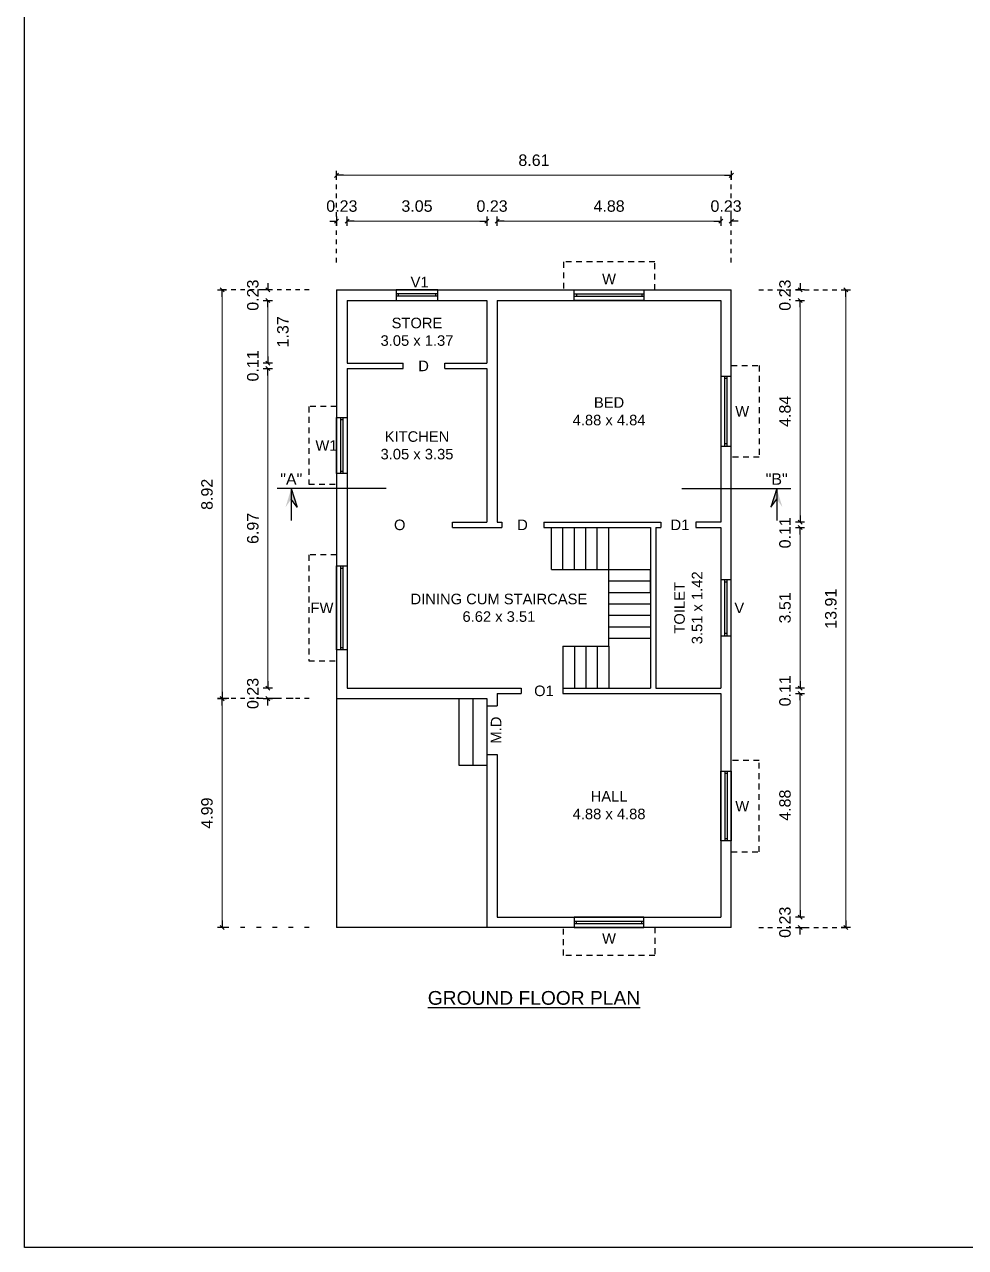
# Model space of a CAD drawing. Header units: metres. Extents: x 1126 to 1595, y 117 to 472.
# Drawn here: x 1288.61 to 1309.14, y 413 to 439.67 of the extents above; entities that cross this region are included whole.
import ezdxf
from ezdxf.enums import TextEntityAlignment as Align

# ---------------------------------------------------------------- set-up
doc = ezdxf.new("R2010")
doc.units = ezdxf.units.M
doc.linetypes.add('DOT', pattern=[0.25, 0, -0.25])
doc.linetypes.add('HIDDEN', pattern=[9.525, 6.35, -3.175])
for name, color, linetype in [('Sunshade', 8, 'HIDDEN'), ('TEXT', 7, 'Continuous'), ('Ventilator', 7, 'HIDDEN'), ('Window', 7, 'Continuous')]:
    doc.layers.add(name, color=color, linetype=linetype)
doc.styles.add('ARIAL', font='arial.ttf')
doc.styles.get("Standard").update_dxf_attribs({"font": 'arial.ttf', "height": 0.23})
doc.dimstyles.new('FLOOR DIM', dxfattribs={"dimtxt": 0.2, "dimasz": 0.05, "dimexe": 0.075, "dimexo": 0.3, "dimgap": 0.025, "dimtad": 0, "dimzin": 3, "dimdsep": 46, "dimtxsty": 'ARIAL', "dimblk": 'JM1', "dimcen": -0.09, "dimclrd": 5, "dimclre": 250, "dimclrt": 3, "dimazin": 0, "dimtfac": 0.65, "dimtix": 1, "dimtofl": 0, "dimtmove": 0, "dimatfit": 2, "dimfxl": 0, "dimfrac": 1, "dimtolj": 1, "dimlwd": 18, "dimlwe": -1, "dimarcsym": 0})

# ---------------------------------------------------------------- blocks, each defined once
blk = doc.blocks.new('JM1')
at = {"color": 2}
for p, q in [((-3, 0), (0, 0)), ((-0.88, -0.88), (0.88, 0.88)), ((0, 2), (0, -2))]:
    blk.add_line(p, q, dxfattribs=at)
blk = doc.blocks.new('*D586')
at = {"color": 5, "lineweight": 18}
for p, q in [((1295.373, 435.383), (1295.323, 435.383)), ((1295.702, 435.383), (1295.752, 435.383))]:
    blk.add_line(p, q, dxfattribs=at)
at = {"layer": 'Defpoints', "color": 0}
for p in [(1295.423, 435.383), (1295.423, 433.883), (1295.652, 433.654)]:
    blk.add_point(p, dxfattribs=at)
at = {"color": 5, "lineweight": 18, "xscale": 0.05, "yscale": 0.05, "zscale": 0.05}
blk.add_blockref('JM1', (1295.423, 435.383), dxfattribs=at)
at = {"color": 5, "lineweight": 18, "xscale": 0.05, "yscale": 0.05, "zscale": 0.05, "rotation": 180}
blk.add_blockref('JM1', (1295.652, 435.383), dxfattribs=at)
at = {"color": 3, "insert": (1295.537, 435.711), "char_height": 0.25, "attachment_point": 5, "style": 'ARIAL'}
blk.add_mtext('\\A1;0.23', dxfattribs=at)
blk = doc.blocks.new('*D587')
at = {"color": 250, "linetype": 'DOT', "ltscale": 0.25}
for p, q in [((1294.823, 433.883), (1292.848, 433.883)), ((1294.823, 424.968), (1292.848, 424.968))]:
    blk.add_line(p, q, dxfattribs=at)
at = {"color": 5, "lineweight": 18, "ltscale": 0.25}
blk.add_line((1292.923, 433.833), (1292.923, 425.018), dxfattribs=at)
at = {"layer": 'Defpoints', "color": 0, "linetype": 'ByBlock', "ltscale": 0.25}
for p in [(1295.423, 433.883), (1292.923, 424.968), (1295.423, 424.968)]:
    blk.add_point(p, dxfattribs=at)
at = {"color": 5, "linetype": 'ByBlock', "lineweight": 18, "ltscale": 0.25, "xscale": 0.05, "yscale": 0.05, "zscale": 0.05}
for p, rotation in [((1292.923, 433.883), 90), ((1292.923, 424.968), 270)]:
    blk.add_blockref('JM1', p, dxfattribs=dict(at, rotation=rotation))
at = {"color": 3, "linetype": 'ByBlock', "ltscale": 0.25, "insert": (1292.595, 429.425), "char_height": 0.25, "attachment_point": 5, "rotation": 90, "style": 'ARIAL'}
blk.add_mtext('\\A1;8.92', dxfattribs=at)
blk = doc.blocks.new('*D588')
at = {"color": 250, "linetype": 'DOT', "ltscale": 0.25}
for p, q in [((1295.423, 434.483), (1295.423, 436.458)), ((1304.034, 434.483), (1304.034, 436.458))]:
    blk.add_line(p, q, dxfattribs=at)
at = {"color": 5, "lineweight": 18, "ltscale": 0.25}
blk.add_line((1295.473, 436.383), (1303.984, 436.383), dxfattribs=at)
at = {"layer": 'Defpoints', "color": 0, "linetype": 'ByBlock', "ltscale": 0.25}
for p in [(1304.034, 436.383), (1295.423, 433.883), (1304.034, 433.883)]:
    blk.add_point(p, dxfattribs=at)
at = {"color": 5, "linetype": 'ByBlock', "lineweight": 18, "ltscale": 0.25, "xscale": 0.05, "yscale": 0.05, "zscale": 0.05, "rotation": 180}
blk.add_blockref('JM1', (1295.423, 436.383), dxfattribs=at)
at = {"color": 5, "linetype": 'ByBlock', "lineweight": 18, "ltscale": 0.25, "xscale": 0.05, "yscale": 0.05, "zscale": 0.05}
blk.add_blockref('JM1', (1304.034, 436.383), dxfattribs=at)
at = {"color": 3, "linetype": 'ByBlock', "ltscale": 0.25, "insert": (1299.728, 436.711), "char_height": 0.25, "attachment_point": 5, "style": 'ARIAL'}
blk.add_mtext('\\A1;8.61', dxfattribs=at)
blk = doc.blocks.new('*D589')
at = {"color": 5, "lineweight": 18, "ltscale": 50}
for p, q in [((1293.923, 433.933), (1293.923, 433.983)), ((1293.923, 433.604), (1293.923, 433.554))]:
    blk.add_line(p, q, dxfattribs=at)
at = {"layer": 'Defpoints', "color": 0, "ltscale": 50}
for p in [(1293.923, 433.883), (1295.423, 433.883), (1295.652, 433.654)]:
    blk.add_point(p, dxfattribs=at)
at = {"color": 5, "lineweight": 18, "ltscale": 50, "xscale": 0.05, "yscale": 0.05, "zscale": 0.05}
for p, rotation in [((1293.923, 433.883), 270), ((1293.923, 433.654), 90)]:
    blk.add_blockref('JM1', p, dxfattribs=dict(at, rotation=rotation))
at = {"color": 3, "ltscale": 50, "insert": (1293.595, 433.769), "char_height": 0.25, "attachment_point": 5, "rotation": 90, "style": 'ARIAL'}
blk.add_mtext('\\A1;0.23', dxfattribs=at)
blk = doc.blocks.new('*D590')
at = {"color": 5, "lineweight": 18}
blk.add_line((1295.702, 435.383), (1298.65, 435.383), dxfattribs=at)
at = {"layer": 'Defpoints', "color": 0}
for p in [(1298.7, 435.383), (1295.652, 433.654, -49.775), (1298.7, 433.654, -49.775)]:
    blk.add_point(p, dxfattribs=at)
at = {"color": 5, "lineweight": 18, "xscale": 0.05, "yscale": 0.05, "zscale": 0.05, "rotation": 180}
blk.add_blockref('JM1', (1295.652, 435.383), dxfattribs=at)
at = {"color": 5, "lineweight": 18, "xscale": 0.05, "yscale": 0.05, "zscale": 0.05}
blk.add_blockref('JM1', (1298.7, 435.383), dxfattribs=at)
at = {"color": 3, "insert": (1297.176, 435.711), "char_height": 0.25, "attachment_point": 5, "style": 'ARIAL'}
blk.add_mtext('\\A1;3.05', dxfattribs=at)
blk = doc.blocks.new('*D591')
at = {"color": 5, "lineweight": 18}
for p, q in [((1298.65, 435.383), (1298.6, 435.383)), ((1298.978, 435.383), (1299.028, 435.383))]:
    blk.add_line(p, q, dxfattribs=at)
at = {"layer": 'Defpoints', "color": 0}
for p in [(1298.928, 435.383), (1298.7, 433.654, -49.775), (1298.928, 433.654, -49.775)]:
    blk.add_point(p, dxfattribs=at)
at = {"color": 5, "lineweight": 18, "xscale": 0.05, "yscale": 0.05, "zscale": 0.05}
blk.add_blockref('JM1', (1298.7, 435.383), dxfattribs=at)
at = {"color": 5, "lineweight": 18, "xscale": 0.05, "yscale": 0.05, "zscale": 0.05, "rotation": 180}
blk.add_blockref('JM1', (1298.928, 435.383), dxfattribs=at)
at = {"color": 3, "insert": (1298.814, 435.711), "char_height": 0.25, "attachment_point": 5, "style": 'ARIAL'}
blk.add_mtext('\\A1;0.23', dxfattribs=at)
blk = doc.blocks.new('*D592')
at = {"color": 5, "lineweight": 18}
blk.add_line((1298.978, 435.383), (1303.755, 435.383), dxfattribs=at)
at = {"layer": 'Defpoints', "color": 0}
for p in [(1303.805, 435.383), (1298.928, 433.654, -49.775), (1303.805, 433.654, -49.775)]:
    blk.add_point(p, dxfattribs=at)
at = {"color": 5, "lineweight": 18, "xscale": 0.05, "yscale": 0.05, "zscale": 0.05, "rotation": 180}
blk.add_blockref('JM1', (1298.928, 435.383), dxfattribs=at)
at = {"color": 5, "lineweight": 18, "xscale": 0.05, "yscale": 0.05, "zscale": 0.05}
blk.add_blockref('JM1', (1303.805, 435.383), dxfattribs=at)
at = {"color": 3, "insert": (1301.367, 435.711), "char_height": 0.25, "attachment_point": 5, "style": 'ARIAL'}
blk.add_mtext('\\A1;4.88', dxfattribs=at)
blk = doc.blocks.new('*D593')
at = {"color": 5, "lineweight": 18}
for p, q in [((1303.755, 435.383), (1303.705, 435.383)), ((1304.084, 435.383), (1304.134, 435.383))]:
    blk.add_line(p, q, dxfattribs=at)
at = {"layer": 'Defpoints', "color": 0}
for p in [(1304.034, 435.383), (1304.034, 433.883, -49.775), (1303.805, 433.654, -49.775)]:
    blk.add_point(p, dxfattribs=at)
at = {"color": 5, "lineweight": 18, "xscale": 0.05, "yscale": 0.05, "zscale": 0.05}
blk.add_blockref('JM1', (1303.805, 435.383), dxfattribs=at)
at = {"color": 5, "lineweight": 18, "xscale": 0.05, "yscale": 0.05, "zscale": 0.05, "rotation": 180}
blk.add_blockref('JM1', (1304.034, 435.383), dxfattribs=at)
at = {"color": 3, "insert": (1303.919, 435.711), "char_height": 0.25, "attachment_point": 5, "style": 'ARIAL'}
blk.add_mtext('\\A1;0.23', dxfattribs=at)
blk = doc.blocks.new('*D594')
at = {"color": 5, "lineweight": 18}
blk.add_line((1293.923, 433.604), (1293.923, 432.333), dxfattribs=at)
at = {"layer": 'Defpoints', "color": 0}
for p in [(1295.652, 433.654, -49.775), (1293.923, 432.283), (1295.652, 432.283, -49.775)]:
    blk.add_point(p, dxfattribs=at)
at = {"color": 5, "lineweight": 18, "xscale": 0.05, "yscale": 0.05, "zscale": 0.05}
for p, rotation in [((1293.923, 433.654), 90), ((1293.923, 432.283), 270)]:
    blk.add_blockref('JM1', p, dxfattribs=dict(at, rotation=rotation))
at = {"color": 3, "insert": (1294.251, 432.969), "char_height": 0.25, "attachment_point": 5, "rotation": 90, "style": 'ARIAL'}
blk.add_mtext('\\A1;1.37', dxfattribs=at)
blk = doc.blocks.new('*D595')
at = {"color": 5, "lineweight": 18}
for p, q in [((1293.923, 432.333), (1293.923, 432.383)), ((1293.923, 432.119), (1293.923, 432.069))]:
    blk.add_line(p, q, dxfattribs=at)
at = {"layer": 'Defpoints', "color": 0}
for p in [(1295.652, 432.283, -49.775), (1293.923, 432.169), (1295.652, 432.169, -49.775)]:
    blk.add_point(p, dxfattribs=at)
at = {"color": 5, "lineweight": 18, "xscale": 0.05, "yscale": 0.05, "zscale": 0.05}
for p, rotation in [((1293.923, 432.283), 270), ((1293.923, 432.169), 90)]:
    blk.add_blockref('JM1', p, dxfattribs=dict(at, rotation=rotation))
at = {"color": 3, "insert": (1293.595, 432.226), "char_height": 0.25, "attachment_point": 5, "rotation": 90, "style": 'ARIAL'}
blk.add_mtext('\\A1;0.11', dxfattribs=at)
blk = doc.blocks.new('*D596')
at = {"color": 5, "lineweight": 18}
for p, q in [((1293.923, 425.246), (1293.923, 425.296)), ((1293.923, 424.918), (1293.923, 424.868))]:
    blk.add_line(p, q, dxfattribs=at)
at = {"layer": 'Defpoints', "color": 0}
for p in [(1295.652, 425.196, -49.775), (1293.923, 424.968), (1295.423, 424.968, -49.775)]:
    blk.add_point(p, dxfattribs=at)
at = {"color": 5, "lineweight": 18, "xscale": 0.05, "yscale": 0.05, "zscale": 0.05}
for p, rotation in [((1293.923, 425.196), 270), ((1293.923, 424.968), 90)]:
    blk.add_blockref('JM1', p, dxfattribs=dict(at, rotation=rotation))
at = {"color": 3, "insert": (1293.595, 425.082), "char_height": 0.25, "attachment_point": 5, "rotation": 90, "style": 'ARIAL'}
blk.add_mtext('\\A1;0.23', dxfattribs=at)
blk = doc.blocks.new('*D597')
at = {"color": 5, "lineweight": 18}
blk.add_line((1293.923, 432.119), (1293.923, 425.246), dxfattribs=at)
at = {"layer": 'Defpoints', "color": 0}
for p in [(1295.652, 432.169, -49.775), (1293.923, 425.196), (1295.652, 425.196, -49.775)]:
    blk.add_point(p, dxfattribs=at)
at = {"color": 5, "lineweight": 18, "xscale": 0.05, "yscale": 0.05, "zscale": 0.05}
for p, rotation in [((1293.923, 432.169), 90), ((1293.923, 425.196), 270)]:
    blk.add_blockref('JM1', p, dxfattribs=dict(at, rotation=rotation))
at = {"color": 3, "insert": (1293.595, 428.682), "char_height": 0.25, "attachment_point": 5, "rotation": 90, "style": 'ARIAL'}
blk.add_mtext('\\A1;6.97', dxfattribs=at)
blk = doc.blocks.new('*D598')
at = {"color": 5, "lineweight": 18}
for p, q in [((1293.923, 425.246), (1293.923, 425.296)), ((1293.923, 424.918), (1293.923, 424.868))]:
    blk.add_line(p, q, dxfattribs=at)
at = {"layer": 'Defpoints', "color": 0}
for p in [(1295.652, 425.196, -49.775), (1293.923, 424.968), (1295.423, 424.968, -49.775)]:
    blk.add_point(p, dxfattribs=at)
at = {"color": 5, "lineweight": 18, "xscale": 0.05, "yscale": 0.05, "zscale": 0.05}
for p, rotation in [((1293.923, 425.196), 270), ((1293.923, 424.968), 90)]:
    blk.add_blockref('JM1', p, dxfattribs=dict(at, rotation=rotation))
at = {"color": 3, "insert": (1293.595, 425.082), "char_height": 0.25, "attachment_point": 5, "rotation": 90, "style": 'ARIAL'}
blk.add_mtext('\\A1;0.23', dxfattribs=at)
blk = doc.blocks.new('*D599')
at = {"color": 250, "linetype": 'DOT', "ltscale": 0.25}
for p, q in [((1304.634, 433.883), (1306.609, 433.883)), ((1304.634, 419.977), (1306.609, 419.977))]:
    blk.add_line(p, q, dxfattribs=at)
at = {"color": 5, "lineweight": 18, "ltscale": 0.25}
blk.add_line((1306.534, 433.833), (1306.534, 420.027), dxfattribs=at)
at = {"layer": 'Defpoints', "color": 0, "linetype": 'ByBlock', "ltscale": 0.25}
for p in [(1304.034, 433.883), (1304.034, 419.977), (1306.534, 419.977)]:
    blk.add_point(p, dxfattribs=at)
at = {"color": 5, "linetype": 'ByBlock', "lineweight": 18, "ltscale": 0.25, "xscale": 0.05, "yscale": 0.05, "zscale": 0.05}
for p, rotation in [((1306.534, 433.883), 90), ((1306.534, 419.977), 270)]:
    blk.add_blockref('JM1', p, dxfattribs=dict(at, rotation=rotation))
at = {"color": 3, "linetype": 'ByBlock', "ltscale": 0.25, "insert": (1306.206, 426.93), "char_height": 0.25, "attachment_point": 5, "rotation": 90, "style": 'ARIAL'}
blk.add_mtext('\\A1;13.91', dxfattribs=at)
blk = doc.blocks.new('*D600')
at = {"color": 5, "lineweight": 18, "ltscale": 50}
for p, q in [((1305.534, 433.933), (1305.534, 433.983)), ((1305.534, 433.604), (1305.534, 433.554))]:
    blk.add_line(p, q, dxfattribs=at)
at = {"layer": 'Defpoints', "color": 0, "ltscale": 50}
for p in [(1304.034, 433.883), (1305.534, 433.883), (1303.805, 433.654)]:
    blk.add_point(p, dxfattribs=at)
at = {"color": 5, "lineweight": 18, "ltscale": 50, "xscale": 0.05, "yscale": 0.05, "zscale": 0.05}
for p, rotation in [((1305.534, 433.883), 270), ((1305.534, 433.654), 90)]:
    blk.add_blockref('JM1', p, dxfattribs=dict(at, rotation=rotation))
at = {"color": 3, "ltscale": 50, "insert": (1305.206, 433.769), "char_height": 0.25, "attachment_point": 5, "rotation": 90, "style": 'ARIAL'}
blk.add_mtext('\\A1;0.23', dxfattribs=at)
blk = doc.blocks.new('*D601')
at = {"color": 5, "lineweight": 18}
blk.add_line((1305.534, 433.604), (1305.534, 428.866), dxfattribs=at)
at = {"layer": 'Defpoints', "color": 0}
for p in [(1303.805, 433.654, -49.775), (1303.805, 428.816, -49.775), (1305.534, 428.816)]:
    blk.add_point(p, dxfattribs=at)
at = {"color": 5, "lineweight": 18, "xscale": 0.05, "yscale": 0.05, "zscale": 0.05}
for p, rotation in [((1305.534, 433.654), 90), ((1305.534, 428.816), 270)]:
    blk.add_blockref('JM1', p, dxfattribs=dict(at, rotation=rotation))
at = {"color": 3, "insert": (1305.206, 431.235), "char_height": 0.25, "attachment_point": 5, "rotation": 90, "style": 'ARIAL'}
blk.add_mtext('\\A1;4.84', dxfattribs=at)
blk = doc.blocks.new('*D602')
at = {"color": 5, "lineweight": 18}
for p, q in [((1305.534, 428.866), (1305.534, 428.916)), ((1305.534, 428.651), (1305.534, 428.601))]:
    blk.add_line(p, q, dxfattribs=at)
at = {"layer": 'Defpoints', "color": 0}
for p in [(1303.805, 428.816, -49.775), (1303.805, 428.701, -49.775), (1305.534, 428.701)]:
    blk.add_point(p, dxfattribs=at)
at = {"color": 5, "lineweight": 18, "xscale": 0.05, "yscale": 0.05, "zscale": 0.05}
for p, rotation in [((1305.534, 428.816), 270), ((1305.534, 428.701), 90)]:
    blk.add_blockref('JM1', p, dxfattribs=dict(at, rotation=rotation))
at = {"color": 3, "insert": (1305.206, 428.586), "char_height": 0.25, "attachment_point": 5, "rotation": 90, "style": 'ARIAL'}
blk.add_mtext('\\A1;0.11', dxfattribs=at)
blk = doc.blocks.new('*D603')
at = {"color": 5, "lineweight": 18}
blk.add_line((1305.534, 428.651), (1305.534, 425.246), dxfattribs=at)
at = {"layer": 'Defpoints', "color": 0}
for p in [(1303.805, 428.701, -49.775), (1303.805, 425.196, -49.775), (1305.534, 425.196)]:
    blk.add_point(p, dxfattribs=at)
at = {"color": 5, "lineweight": 18, "xscale": 0.05, "yscale": 0.05, "zscale": 0.05}
for p, rotation in [((1305.534, 428.701), 90), ((1305.534, 425.196), 270)]:
    blk.add_blockref('JM1', p, dxfattribs=dict(at, rotation=rotation))
at = {"color": 3, "insert": (1305.206, 426.949), "char_height": 0.25, "attachment_point": 5, "rotation": 90, "style": 'ARIAL'}
blk.add_mtext('\\A1;3.51', dxfattribs=at)
blk = doc.blocks.new('*D604')
at = {"color": 5, "lineweight": 18}
for p, q in [((1305.534, 425.246), (1305.534, 425.296)), ((1305.534, 425.032), (1305.534, 424.982))]:
    blk.add_line(p, q, dxfattribs=at)
at = {"layer": 'Defpoints', "color": 0}
for p in [(1303.805, 425.196, -49.775), (1303.805, 425.082, -49.775), (1305.534, 425.082)]:
    blk.add_point(p, dxfattribs=at)
at = {"color": 5, "lineweight": 18, "xscale": 0.05, "yscale": 0.05, "zscale": 0.05}
for p, rotation in [((1305.534, 425.196), 270), ((1305.534, 425.082), 90)]:
    blk.add_blockref('JM1', p, dxfattribs=dict(at, rotation=rotation))
at = {"color": 3, "insert": (1305.206, 425.139), "char_height": 0.25, "attachment_point": 5, "rotation": 90, "style": 'ARIAL'}
blk.add_mtext('\\A1;0.11', dxfattribs=at)
blk = doc.blocks.new('*D605')
at = {"color": 5, "lineweight": 18}
blk.add_line((1305.534, 425.032), (1305.534, 420.255), dxfattribs=at)
at = {"layer": 'Defpoints', "color": 0}
for p in [(1303.805, 425.082, -49.775), (1303.805, 420.205, -49.775), (1305.534, 420.205)]:
    blk.add_point(p, dxfattribs=at)
at = {"color": 5, "lineweight": 18, "xscale": 0.05, "yscale": 0.05, "zscale": 0.05}
for p, rotation in [((1305.534, 425.082), 90), ((1305.534, 420.205), 270)]:
    blk.add_blockref('JM1', p, dxfattribs=dict(at, rotation=rotation))
at = {"color": 3, "insert": (1305.206, 422.644), "char_height": 0.25, "attachment_point": 5, "rotation": 90, "style": 'ARIAL'}
blk.add_mtext('\\A1;4.88', dxfattribs=at)
blk = doc.blocks.new('*D606')
at = {"color": 5, "lineweight": 18}
for p, q in [((1305.534, 420.255), (1305.534, 420.305)), ((1305.534, 419.927), (1305.534, 419.877))]:
    blk.add_line(p, q, dxfattribs=at)
at = {"layer": 'Defpoints', "color": 0}
for p in [(1303.805, 420.205, -49.775), (1304.034, 419.977, -49.775), (1305.534, 419.977)]:
    blk.add_point(p, dxfattribs=at)
at = {"color": 5, "lineweight": 18, "xscale": 0.05, "yscale": 0.05, "zscale": 0.05}
for p, rotation in [((1305.534, 420.205), 270), ((1305.534, 419.977), 90)]:
    blk.add_blockref('JM1', p, dxfattribs=dict(at, rotation=rotation))
at = {"color": 3, "insert": (1305.206, 420.091), "char_height": 0.25, "attachment_point": 5, "rotation": 90, "style": 'ARIAL'}
blk.add_mtext('\\A1;0.23', dxfattribs=at)
blk = doc.blocks.new('*D637')
at = {"color": 250, "linetype": 'DOT'}
for p, q in [((1294.823, 424.968), (1292.848, 424.968)), ((1294.823, 419.977), (1292.848, 419.977))]:
    blk.add_line(p, q, dxfattribs=at)
at = {"color": 5, "lineweight": 18}
blk.add_line((1292.923, 424.918), (1292.923, 420.027), dxfattribs=at)
at = {"layer": 'Defpoints', "color": 0}
for p in [(1295.423, 424.968, -49.775), (1292.923, 419.977), (1295.423, 419.977, -49.775)]:
    blk.add_point(p, dxfattribs=at)
at = {"color": 5, "lineweight": 18, "xscale": 0.05, "yscale": 0.05, "zscale": 0.05}
for p, rotation in [((1292.923, 424.968), 90), ((1292.923, 419.977), 270)]:
    blk.add_blockref('JM1', p, dxfattribs=dict(at, rotation=rotation))
at = {"color": 3, "insert": (1292.595, 422.472), "char_height": 0.25, "attachment_point": 5, "rotation": 90, "style": 'ARIAL'}
blk.add_mtext('\\A1;4.99', dxfattribs=at)

msp = doc.modelspace()

# ---------------------------------------------------------------- linework, layer by layer
at = {"color": 7}
for p, q in [((1295.423, 433.883, -49.775), (1304.034, 433.883, -49.775)), ((1295.652, 433.654, -49.775), (1295.652, 432.283, -49.775)), ((1298.7, 433.654, -49.775), (1298.7, 432.283, -49.775)), ((1298.928, 433.654, -49.775), (1303.805, 433.654, -49.775)), ((1298.928, 433.654, -49.775), (1298.928, 428.816, -49.775)), ((1295.652, 432.169, -49.775), (1295.652, 425.196, -49.775)), ((1298.7, 432.169, -49.775), (1298.7, 428.816, -49.775)), ((1296.504, 429.552, -49.775), (1294.124, 429.552, -49.775)), ((1294.433, 429.552, -49.775), (1294.433, 428.853, -49.775)), ((1294.433, 429.552, -49.775), (1294.559, 429.143, -49.775)), ((1302.953, 429.552, -49.775), (1305.333, 429.552, -49.775)), ((1305.024, 429.552, -49.775), (1304.898, 429.143, -49.775)), ((1305.024, 429.552, -49.775), (1305.024, 428.853, -49.775)), ((1294.559, 429.143, -49.775), (1294.433, 429.32, -49.775)), ((1304.898, 429.143, -49.775), (1305.024, 429.32, -49.775)), ((1299.03, 428.816, -49.775), (1299.03, 428.701, -49.775)), ((1299.944, 428.816, -49.775), (1299.944, 428.701, -49.775)), ((1302.498, 428.816, -49.775), (1302.498, 428.701, -49.775)), ((1303.26, 428.816, -49.775), (1303.26, 428.701, -49.775)), ((1302.274, 428.701, -49.775), (1302.274, 425.196, -49.775)), ((1302.388, 428.701, -49.775), (1302.388, 425.196, -49.775)), ((1298.928, 425.082, -49.775), (1298.928, 424.815, -49.775)), ((1299.449, 425.196, -49.775), (1299.449, 425.082, -49.775)), ((1300.359, 425.196, -49.775), (1300.359, 425.082, -49.775)), ((1298.7, 424.968, -49.775), (1298.7, 419.977, -49.775)), ((1298.928, 423.748, -49.775), (1298.928, 420.205, -49.775))]:
    msp.add_line(p, q, dxfattribs=at)
at = {"linetype": 'HIDDEN', "ltscale": 3}
msp.add_line((1295.423, 433.883, -49.775), (1295.423, 419.977, -49.775), dxfattribs=at)
for p, q in [((1304.034, 419.977, -49.775), (1304.034, 433.883, -49.775)), ((1295.652, 433.654, -49.775), (1298.7, 433.654, -49.775)), ((1303.805, 433.654, -49.775), (1303.805, 428.816, -49.775)), ((1295.652, 432.283, -49.775), (1296.871, 432.283, -49.775)), ((1296.871, 432.169, -49.775), (1296.871, 432.283, -49.775)), ((1297.785, 432.283, -49.775), (1298.7, 432.283, -49.775)), ((1297.785, 432.169, -49.775), (1297.785, 432.283, -49.775)), ((1295.652, 432.169, -49.775), (1296.871, 432.169, -49.775)), ((1297.785, 432.169, -49.775), (1298.7, 432.169, -49.775)), ((1297.948, 428.816, -49.775), (1298.7, 428.816, -49.775)), ((1297.948, 428.701, -49.775), (1297.948, 428.816, -49.775)), ((1298.928, 428.816, -49.775), (1299.03, 428.816, -49.775)), ((1299.944, 428.816, -49.775), (1302.498, 428.816, -49.775)), ((1303.805, 428.816, -49.775), (1303.26, 428.816, -49.775)), ((1297.948, 428.701, -49.775), (1299.03, 428.701, -49.775)), ((1299.944, 428.701, -49.775), (1302.274, 428.701, -49.775)), ((1300.109, 427.787, -49.775), (1300.109, 428.701, -49.775)), ((1300.359, 427.787, -49.775), (1300.359, 428.701, -49.775)), ((1300.609, 427.787, -49.775), (1300.609, 428.701, -49.775)), ((1300.859, 427.787, -49.775), (1300.859, 428.701, -49.775)), ((1301.109, 427.787, -49.775), (1301.109, 428.701, -49.775)), ((1301.359, 427.787, -49.775), (1301.359, 428.701, -49.775)), ((1302.388, 428.701, -49.775), (1302.498, 428.701, -49.775)), ((1303.26, 428.701, -49.775), (1303.805, 428.701, -49.775)), ((1303.805, 428.701, -49.775), (1303.805, 425.196, -49.775)), ((1300.109, 427.787, -49.775), (1301.359, 427.787, -49.775)), ((1301.359, 427.787, -49.775), (1302.274, 427.787, -49.775)), ((1301.359, 426.111, -49.775), (1301.359, 427.787, -49.775)), ((1302.274, 427.287, -49.775), (1302.274, 427.787, -49.775)), ((1301.359, 427.537, -49.775), (1302.274, 427.537, -49.775)), ((1301.359, 427.287, -49.775), (1302.274, 427.287, -49.775)), ((1301.359, 427.037, -49.775), (1302.274, 427.037, -49.775)), ((1301.359, 426.787, -49.775), (1302.274, 426.787, -49.775)), ((1301.359, 426.537, -49.775), (1302.274, 426.537, -49.775)), ((1301.359, 426.287, -49.775), (1302.274, 426.287, -49.775)), ((1301.359, 426.111, -49.775), (1301.359, 425.196, -49.775)), ((1295.652, 425.196, -49.775), (1299.449, 425.196, -49.775)), ((1298.928, 425.082, -49.775), (1299.449, 425.082, -49.775)), ((1300.359, 425.196, -49.775), (1302.274, 425.196, -49.775)), ((1300.359, 425.082, -49.775), (1303.805, 425.082, -49.775)), ((1302.388, 425.196, -49.775), (1303.805, 425.196, -49.775)), ((1303.805, 425.082, -49.775), (1303.805, 420.205, -49.775)), ((1295.423, 424.968, -49.775), (1298.7, 424.968, -49.775)), ((1298.7, 424.815, -49.775), (1298.928, 424.815, -49.775)), ((1298.7, 423.748, -49.775), (1298.928, 423.748, -49.775)), ((1298.928, 420.205, -49.775), (1303.805, 420.205, -49.775)), ((1304.034, 419.977, -49.775), (1295.423, 419.977, -49.775))]:
    msp.add_line(p, q)
at = {"linetype": 'HIDDEN'}
for p, q in [((1300.359, 426.111, -49.775), (1300.359, 425.196, -49.775)), ((1300.359, 426.111, -49.775), (1301.359, 426.111, -49.775)), ((1300.609, 426.111, -49.775), (1300.609, 425.196, -49.775)), ((1300.859, 426.111, -49.775), (1300.859, 425.196, -49.775)), ((1301.109, 426.111, -49.775), (1301.109, 425.196, -49.775))]:
    msp.add_line(p, q, dxfattribs=at)
at = {"color": 8}
for p, q in [((1298.09, 424.968, -49.775), (1298.09, 423.52, -49.775)), ((1298.395, 424.968, -49.775), (1298.395, 423.52, -49.775)), ((1298.09, 423.52, -49.775), (1298.7, 423.52, -49.775))]:
    msp.add_line(p, q, dxfattribs=at)
msp.add_lwpolyline([(1288.612, 458.496), (1329.677, 458.496), (1329.677, 412.996), (1288.612, 412.996)], close=True)
at = {"color": 7}
for points in [[(1294.307, 429.143, -49.775), (1294.433, 429.552, -49.775), (1294.433, 429.32, -49.775)], [(1294.559, 429.143, -49.775), (1294.433, 429.552, -49.775), (1294.433, 429.32, -49.775)], [(1304.898, 429.143, -49.775), (1305.024, 429.552, -49.775), (1305.024, 429.32, -49.775)], [(1305.15, 429.143, -49.775), (1305.024, 429.552, -49.775), (1305.024, 429.32, -49.775)]]:
    msp.add_solid(points, dxfattribs=at)
at = {"layer": 'Sunshade', "linetype": 'HIDDEN', "ltscale": 0.02, "elevation": -49.775}
for points in [[(1302.365, 433.883), (1302.365, 434.493), (1300.369, 434.493), (1300.369, 433.883)], [(1304.034, 432.233), (1304.643, 432.233), (1304.643, 430.237), (1304.034, 430.237)], [(1295.423, 431.34), (1294.813, 431.34), (1294.813, 429.644), (1295.423, 429.644)], [(1295.423, 428.102), (1294.813, 428.102), (1294.813, 425.796), (1295.423, 425.796)], [(1304.034, 421.626), (1304.643, 421.626), (1304.643, 423.622), (1304.034, 423.622)], [(1302.365, 419.977), (1302.365, 419.367), (1300.369, 419.367), (1300.369, 419.977)]]:
    msp.add_lwpolyline(points, dxfattribs=at)
at = {"layer": 'Ventilator'}
for p, q in [((1297.631, 433.795, -49.775), (1296.721, 433.795, -49.775)), ((1297.631, 433.744, -49.775), (1296.721, 433.744, -49.775)), ((1303.895, 426.339, -49.775), (1303.895, 427.559, -49.775)), ((1303.945, 426.339, -49.775), (1303.945, 427.559, -49.775))]:
    msp.add_line(p, q, dxfattribs=at)
at = {"layer": 'Window', "linetype": 'ByBlock'}
for p, q in [((1296.768, 433.795, -49.775), (1296.768, 433.744, -49.775)), ((1297.58, 433.795, -49.775), (1297.58, 433.744, -49.775)), ((1300.657, 433.795, -49.775), (1300.657, 433.744, -49.775)), ((1302.079, 433.795, -49.775), (1302.079, 433.744, -49.775)), ((1303.945, 431.948, -49.775), (1303.895, 431.948, -49.775)), ((1295.511, 431.055, -49.775), (1295.562, 431.055, -49.775)), ((1303.945, 430.526, -49.775), (1303.895, 430.526, -49.775)), ((1295.511, 429.933, -49.775), (1295.562, 429.933, -49.775)), ((1295.511, 427.816, -49.775), (1295.562, 427.816, -49.775)), ((1303.945, 427.511, -49.775), (1303.895, 427.511, -49.775)), ((1303.945, 426.39, -49.775), (1303.895, 426.39, -49.775)), ((1295.511, 426.085, -49.775), (1295.562, 426.085, -49.775)), ((1303.945, 423.334, -49.775), (1303.895, 423.334, -49.775)), ((1303.945, 421.912, -49.775), (1303.895, 421.912, -49.775)), ((1300.657, 420.065, -49.775), (1300.657, 420.116, -49.775)), ((1302.079, 420.065, -49.775), (1302.079, 420.116, -49.775))]:
    msp.add_line(p, q, dxfattribs=at)
at = {"layer": 'Window'}
for p, q in [((1300.607, 433.795, -49.775), (1302.127, 433.795, -49.775)), ((1300.607, 433.744, -49.775), (1302.127, 433.744, -49.775)), ((1303.895, 430.475, -49.775), (1303.895, 431.995, -49.775)), ((1303.945, 430.475, -49.775), (1303.945, 431.995, -49.775)), ((1295.511, 429.882, -49.775), (1295.511, 431.102, -49.775)), ((1295.562, 429.882, -49.775), (1295.562, 431.102, -49.775)), ((1295.511, 426.034, -49.775), (1295.511, 427.864, -49.775)), ((1295.562, 426.034, -49.775), (1295.562, 427.864, -49.775)), ((1303.895, 423.384, -49.775), (1303.895, 421.864, -49.775)), ((1303.945, 423.384, -49.775), (1303.945, 421.864, -49.775)), ((1300.607, 420.116, -49.775), (1302.127, 420.116, -49.775)), ((1300.607, 420.065, -49.775), (1302.127, 420.065, -49.775))]:
    msp.add_line(p, q, dxfattribs=at)
at = {"layer": 'Window', "linetype": 'ByBlock', "elevation": -49.775}
for points in [[(1297.631, 433.654), (1297.631, 433.883), (1296.721, 433.883), (1296.721, 433.654)], [(1300.607, 433.654), (1300.607, 433.883), (1302.127, 433.883), (1302.127, 433.654)], [(1303.805, 430.475), (1304.034, 430.475), (1304.034, 431.995), (1303.805, 431.995)], [(1295.652, 429.882), (1295.423, 429.882), (1295.423, 431.102), (1295.652, 431.102)], [(1295.652, 426.034), (1295.423, 426.034), (1295.423, 427.864), (1295.652, 427.864)], [(1303.805, 426.339), (1304.034, 426.339), (1304.034, 427.559), (1303.805, 427.559)], [(1303.805, 423.384), (1304.034, 423.384), (1304.034, 421.864), (1303.805, 421.864)], [(1300.607, 420.205), (1300.607, 419.977), (1302.127, 419.977), (1302.127, 420.205)]]:
    msp.add_lwpolyline(points, close=True, dxfattribs=at)

# ---------------------------------------------------------------- texts
at = {"color": 7, "style": 'ARIAL'}
for s, p in [('"A"', (1294.433, 429.633, -49.775)), ('"B"', (1305.024, 429.633, -49.775))]:
    msp.add_text(s, height=0.25, dxfattribs=at).set_placement(p, align=Align.CENTER)
at = {"char_height": 0.23, "attachment_point": 5}
for s, insert in [('STORE\\P3.05 x 1.37', (1297.176, 432.969, -49.775)), ('BED\\P4.88 x 4.84', (1301.367, 431.235, -49.775)), ('KITCHEN\\P3.05 x 3.35', (1297.176, 430.492, -49.775)), ('DINING CUM STAIRCASE\\P6.62 x 3.51', (1298.963, 426.949, -49.775)), ('HALL\\P4.88 x 4.88', (1301.367, 422.644, -49.775))]:
    msp.add_mtext(s, dxfattribs=dict(at, insert=insert))
at = {"insert": (1303.097, 426.949, -49.775), "char_height": 0.23, "attachment_point": 5, "rotation": 90}
msp.add_mtext('TOILET\\P3.51 x 1.42', dxfattribs=at)
at = {"layer": 'TEXT', "style": 'ARIAL'}
for s, rotation, p in [('V1', 359.998, (1297.233, 434.055, -49.775)), ('D', 0.002, (1297.32, 432.226, -49.775)), ('O', 0.002, (1296.799, 428.759, -49.775)), ('D', 0.002, (1299.479, 428.759, -49.775)), ('D1', 0.002, (1302.913, 428.759, -49.775)), ('O1', 0.002, (1299.946, 425.139, -49.775)), ('M.D', 90, (1298.901, 424.282, -49.775))]:
    msp.add_text(s, height=0.23, rotation=rotation, dxfattribs=at).set_placement(p, align=Align.MIDDLE_CENTER)
for s, p in [('W', (1301.366, 434.122, -49.775)), ('W', (1304.272, 431.235, -49.775)), ('W1', (1295.201, 430.491, -49.775)), ('FW', (1295.104, 426.949, -49.775)), ('V', (1304.208, 426.949, -49.775)), ('W', (1304.272, 422.624, -49.775)), ('W', (1301.366, 419.738, -49.775))]:
    msp.add_text(s, height=0.23, dxfattribs=at).set_placement(p, align=Align.MIDDLE_CENTER)
at = {"layer": 'TEXT', "insert": (1299.728, 418.439, -49.775), "char_height": 0.3, "width": 4.78593, "attachment_point": 5, "style": 'ARIAL'}
msp.add_mtext('{\\fArial|b0|i0|c0|p18;\\LGROUND FLOOR PLAN\\l }', dxfattribs=at)

# ---------------------------------------------------------------- dimensions: what is measured, and where the dimension line sits
at = {"color": 7, "linetype": 'ByBlock', "ltscale": 0.25}
for p1, p2, distance, picture, middle in [((1295.423, 433.883, -49.775), (1304.034, 433.883, -49.775), 2.5, '*D588', (1299.728, 436.711, -49.775)), ((1295.4231, 433.8831, -49.7752), (1295.4231, 424.9677, -49.7752), -2.5, '*D587', (1292.5954, 429.4254, -49.7752)), ((1304.034, 433.883, -49.775), (1304.034, 419.977, -49.775), 2.5, '*D599', (1306.206, 426.93, -49.775))]:
    dim = msp.add_aligned_dim(p1=p1, p2=p2, distance=distance, dimstyle='FLOOR DIM', override={"dimtxt": 0.25, "dimexo": 0.6, "dimgap": 0.2, "dimtad": 1, "dimpost": '\\X'}, dxfattribs=at)
    dim.commit()
    dim.dimension.update_dxf_attribs({"geometry": picture, "text_midpoint": middle})
at = {"color": 7}
dim = msp.add_linear_dim(base=(1295.423, 435.383, -49.775), p1=(1295.652, 433.654, -49.775), p2=(1295.423, 433.883, -49.775), dimstyle='FLOOR DIM', override={"dimtxt": 0.25, "dimgap": 0.2, "dimtad": 1, "dimpost": '\\X', "dimse1": 1, "dimse2": 1, "dimtmove": 2}, dxfattribs=at)
dim.commit()
dim.dimension.update_dxf_attribs({"geometry": '*D586', "text_midpoint": (1295.537, 435.711, -49.775)})
for base, p1, p2, picture, middle in [((1298.7, 435.383), (1295.652, 433.654, -49.775), (1298.7, 433.654, -49.775), '*D590', (1297.176, 435.711)), ((1298.928, 435.383), (1298.7, 433.654, -49.775), (1298.928, 433.654, -49.775), '*D591', (1298.814, 435.711)), ((1303.805, 435.383), (1298.928, 433.654, -49.775), (1303.805, 433.654, -49.775), '*D592', (1301.367, 435.711)), ((1304.034, 435.383), (1303.805, 433.654, -49.775), (1304.034, 433.883, -49.775), '*D593', (1303.919, 435.711))]:
    dim = msp.add_linear_dim(base=base, p1=p1, p2=p2, dimstyle='FLOOR DIM', override={"dimtxt": 0.25, "dimgap": 0.2, "dimtad": 1, "dimpost": '\\X', "dimse1": 1, "dimse2": 1, "dimtmove": 2})
    dim.commit()
    dim.dimension.update_dxf_attribs({"geometry": picture, "text_midpoint": middle})
at = {"ltscale": 50}
for base, p1, p2, picture, middle in [((1293.923, 433.883, -49.775), (1295.652, 433.654, -49.775), (1295.423, 433.883, -49.775), '*D589', (1293.595, 433.769, -49.775)), ((1305.534, 433.883, -49.775), (1303.805, 433.654, -49.775), (1304.034, 433.883, -49.775), '*D600', (1305.206, 433.769, -49.775))]:
    dim = msp.add_linear_dim(base=base, p1=p1, p2=p2, angle=270, dimstyle='FLOOR DIM', override={"dimtxt": 0.25, "dimgap": 0.2, "dimtad": 1, "dimpost": '\\X', "dimse1": 1, "dimse2": 1, "dimtmove": 2}, dxfattribs=at)
    dim.commit()
    dim.dimension.update_dxf_attribs({"geometry": picture, "text_midpoint": middle})
for base, p1, p2, angle, override, picture, middle in [((1293.923, 432.283), (1295.652, 433.654, -49.775), (1295.652, 432.283, -49.775), 270, {"dimtxt": 0.25, "dimgap": 0.2, "dimtad": 4, "dimpost": '\\X', "dimse1": 1, "dimse2": 1, "dimtmove": 2}, '*D594', (1294.251, 432.969)), ((1305.534, 428.816), (1303.805, 433.654, -49.775), (1303.805, 428.816, -49.775), 270, {"dimtxt": 0.25, "dimgap": 0.2, "dimtad": 1, "dimpost": '\\X', "dimse1": 1, "dimse2": 1, "dimtmove": 2}, '*D601', (1305.206, 431.235)), ((1293.923, 432.169), (1295.652, 432.283, -49.775), (1295.652, 432.169, -49.775), 270, {"dimtxt": 0.25, "dimgap": 0.2, "dimtad": 1, "dimpost": '\\X', "dimse1": 1, "dimse2": 1, "dimtmove": 2}, '*D595', (1293.595, 432.226)), ((1293.923, 425.196), (1295.652, 432.169, -49.775), (1295.652, 425.196, -49.775), 270, {"dimtxt": 0.25, "dimgap": 0.2, "dimtad": 1, "dimpost": '\\X', "dimse1": 1, "dimse2": 1, "dimtmove": 2}, '*D597', (1293.595, 428.682)), ((1305.5337, 425.1963), (1303.8051, 428.7015, -49.7752), (1303.8051, 425.1963, -49.7752), 270, {"dimtxt": 0.25, "dimgap": 0.2, "dimtad": 1, "dimpost": '\\X', "dimse1": 1, "dimse2": 1, "dimtmove": 2}, '*D603', (1305.2059, 426.9489)), ((1293.923, 424.968), (1295.652, 425.196, -49.775), (1295.423, 424.968, -49.775), 270, {"dimtxt": 0.25, "dimgap": 0.2, "dimtad": 1, "dimpost": '\\X', "dimse1": 1, "dimse2": 1, "dimtmove": 2}, '*D596', (1293.595, 425.082)), ((1293.923, 424.968), (1295.652, 425.196, -49.775), (1295.423, 424.968, -49.775), 270, {"dimtxt": 0.25, "dimgap": 0.2, "dimtad": 1, "dimpost": '\\X', "dimse1": 1, "dimse2": 1, "dimtmove": 2}, '*D598', (1293.595, 425.082)), ((1305.534, 425.082), (1303.805, 425.196, -49.775), (1303.805, 425.082, -49.775), 270, {"dimtxt": 0.25, "dimgap": 0.2, "dimtad": 1, "dimpost": '\\X', "dimse1": 1, "dimse2": 1, "dimtmove": 2}, '*D604', (1305.206, 425.139)), ((1292.923, 419.977), (1295.423, 424.968, -49.775), (1295.423, 419.977, -49.775), 90, {"dimtxt": 0.25, "dimexo": 0.6, "dimgap": 0.2, "dimtad": 1, "dimpost": '\\X', "dimtmove": 1}, '*D637', (1292.595, 422.472)), ((1305.534, 420.205), (1303.805, 425.082, -49.775), (1303.805, 420.205, -49.775), 270, {"dimtxt": 0.25, "dimgap": 0.2, "dimtad": 1, "dimpost": '\\X', "dimse1": 1, "dimse2": 1, "dimtmove": 2}, '*D605', (1305.206, 422.644)), ((1305.534, 419.977), (1303.805, 420.205, -49.775), (1304.034, 419.977, -49.775), 270, {"dimtxt": 0.25, "dimgap": 0.2, "dimtad": 1, "dimpost": '\\X', "dimse1": 1, "dimse2": 1, "dimtmove": 2}, '*D606', (1305.206, 420.091))]:
    dim = msp.add_linear_dim(base=base, p1=p1, p2=p2, angle=angle, dimstyle='FLOOR DIM', override=override)
    dim.commit()
    dim.dimension.update_dxf_attribs({"geometry": picture, "text_midpoint": middle})
dim = msp.add_linear_dim(base=(1305.5337, 428.7015), p1=(1303.8051, 428.8158, -49.7752), p2=(1303.8051, 428.7015, -49.7752), angle=270, dimstyle='FLOOR DIM', override={"dimtxt": 0.25, "dimgap": 0.2, "dimtad": 1, "dimpost": '\\X', "dimse1": 1, "dimse2": 1, "dimtmove": 2})
dim.commit()
dim.dimension.update_dxf_attribs({"geometry": '*D602', "text_midpoint": (1305.206, 428.5864), "dimtype": 160})

doc.saveas('drawing.dxf')
